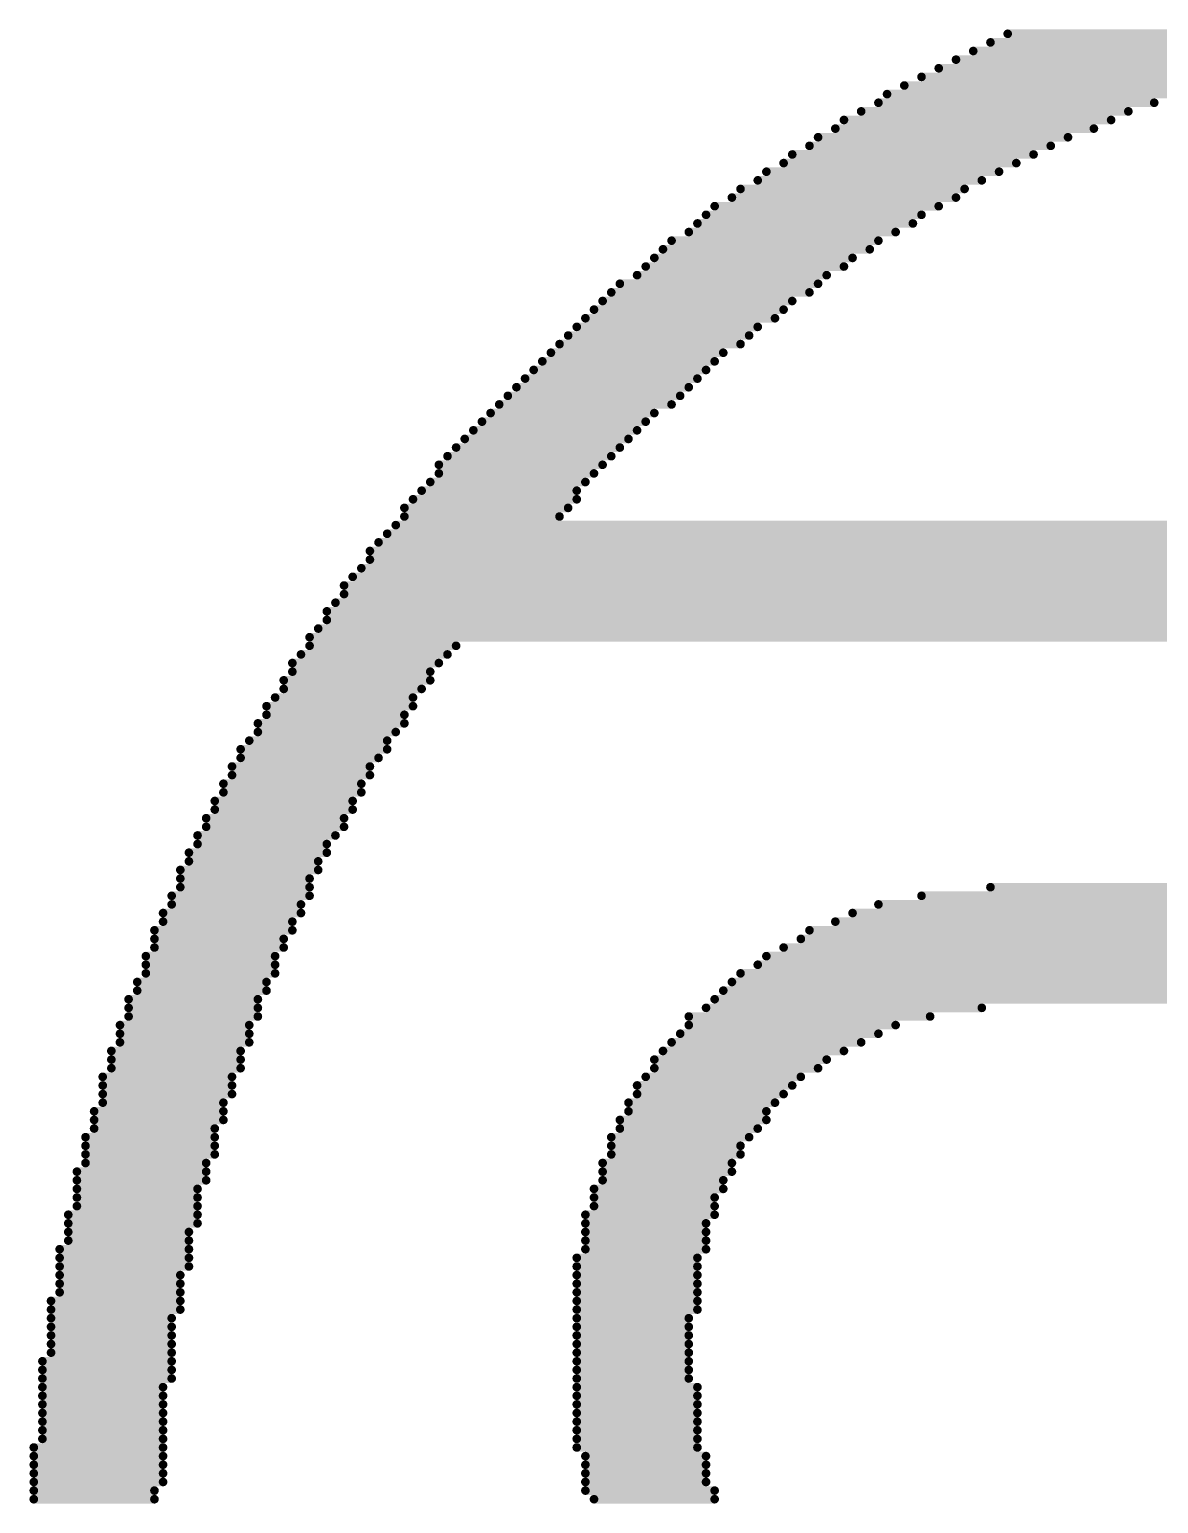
# Model space of a CAD drawing. Extents: x 130.7 to 185.8, y 57.2 to 142.1.
# Drawn here: x 139.92 to 144.29, y 97.32 to 103.03 of the extents above; entities that cross this region are included whole.
import ezdxf

# ---------------------------------------------------------------- set-up
doc = ezdxf.new("R2010")
doc.units = 0
doc.layers.add('BOTTOMOVERLAY', color=54, linetype='CONTINUOUS')

msp = doc.modelspace()

# ---------------------------------------------------------------- linework, layer by layer
at = {"layer": 'BOTTOMOVERLAY', "const_width": 0.033393}
for points in [[(143.705438, 103.017805), (145.141389, 103.017805)], [(143.571862, 102.951016), (144.874234, 102.951016)], [(143.638651, 102.984409), (145.007813, 102.984409)], [(143.505072, 102.917622), (144.774051, 102.917622)], [(143.371496, 102.850833), (144.540293, 102.850833)], [(143.438286, 102.884229), (144.640475, 102.884229)], [(143.23792, 102.784046), (144.373323, 102.784046)], [(143.304707, 102.81744), (144.44011, 102.81744)], [(143.137738, 102.71726), (144.172958, 102.71726)], [(143.204524, 102.750653), (144.27314, 102.750653)], [(143.070948, 102.683864), (144.106168, 102.683864)], [(142.970766, 102.617077), (143.939196, 102.617077)], [(143.037555, 102.65047), (144.039379, 102.65047)], [(142.870583, 102.550288), (143.80562, 102.550288)], [(142.937372, 102.583681), (143.87241, 102.583681)], [(142.83719, 102.516894), (143.738831, 102.516894)], [(142.737007, 102.450105), (143.605255, 102.450105)], [(142.7704, 102.483498), (143.672044, 102.483498)], [(142.636824, 102.383316), (143.505072, 102.383316)], [(142.670218, 102.416712), (143.538468, 102.416712)], [(142.536642, 102.316529), (143.371496, 102.316529)], [(142.570035, 102.349922), (143.438286, 102.349922)], [(142.503248, 102.283136), (143.338103, 102.283136)], [(142.403065, 102.216346), (143.204524, 102.216346)], [(142.469852, 102.24974), (143.271314, 102.24974)], [(142.336276, 102.149557), (143.104342, 102.149557)], [(142.36967, 102.182953), (143.171131, 102.182953)], [(142.302883, 102.116164), (143.070948, 102.116164)], [(142.2027, 102.049374), (142.970766, 102.049374)], [(142.269487, 102.08277), (143.004159, 102.08277)], [(142.135911, 101.982587), (142.870583, 101.982587)], [(142.169304, 102.015981), (142.937372, 102.015981)], [(142.069121, 101.915798), (142.803794, 101.915798)], [(142.102517, 101.949192), (142.83719, 101.949192)], [(142.035728, 101.882405), (142.737007, 101.882405)], [(141.968939, 101.815616), (142.670218, 101.815616)], [(142.002335, 101.849009), (142.703611, 101.849009)], [(141.902152, 101.748826), (142.570035, 101.748826)], [(141.935545, 101.782222), (142.603431, 101.782222)], [(141.868756, 101.715433), (142.536642, 101.715433)], [(141.801969, 101.648644), (142.469852, 101.648644)], [(141.835363, 101.682039), (142.503248, 101.682039)], [(141.73518, 101.581857), (142.403065, 101.581857)], [(141.768573, 101.61525), (142.436459, 101.61525)], [(141.668393, 101.515067), (142.302883, 101.515067)], [(141.701787, 101.548461), (142.336276, 101.548461)], [(141.634997, 101.481674), (142.269487, 101.481674)], [(141.568211, 101.414885), (142.2027, 101.414885)], [(141.601604, 101.448278), (142.236093, 101.448278)], [(141.501421, 101.348095), (142.135911, 101.348095)], [(141.534815, 101.381491), (142.169304, 101.381491)], [(141.501421, 101.314702), (142.102517, 101.314702)], [(141.434632, 101.247915), (142.035728, 101.247915)], [(141.468028, 101.281309), (142.069121, 101.281309)], [(141.367845, 101.181126), (142.002335, 101.181126)], [(141.401239, 101.214519), (142.035728, 101.214519)], [(141.367845, 101.147733), (141.968939, 101.147733)], [(141.301056, 101.080943), (149.516028, 101.080943)], [(141.334449, 101.114337), (149.315663, 101.114337)], [(141.234267, 101.014154), (149.783183, 101.014154)], [(141.267663, 101.04755), (149.649607, 101.04755)], [(141.200873, 100.947367), (149.950152, 100.947367)], [(141.234267, 100.980761), (149.84997, 100.980761)], [(141.16748, 100.913971), (150.016942, 100.913971)], [(141.134084, 100.880578), (150.050335, 100.880578)], [(141.134084, 100.847185), (150.117124, 100.847185)], [(141.067297, 100.780395), (150.217307, 100.780395)], [(141.100691, 100.813789), (150.183913, 100.813789)], [(141.067297, 100.747002), (150.284096, 100.747002)], [(141.000508, 100.680213), (150.350883, 100.680213)], [(141.033901, 100.713606), (150.31749, 100.713606)], [(140.967115, 100.613423), (141.534815, 100.613423)], [(141.000508, 100.646819), (141.568211, 100.646819)], [(140.933719, 100.58003), (141.501421, 100.58003)], [(140.933719, 100.546637), (141.468028, 100.546637)], [(140.900325, 100.513241), (141.468028, 100.513241)], [(140.866932, 100.446454), (141.401239, 100.446454)], [(140.900325, 100.479847), (141.434632, 100.479847)], [(140.833536, 100.413058), (141.401239, 100.413058)], [(140.833536, 100.379665), (141.367845, 100.379665)], [(140.800143, 100.346271), (141.367845, 100.346271)], [(140.766749, 100.279482), (141.301056, 100.279482)], [(140.800143, 100.312875), (141.334449, 100.312875)], [(140.733353, 100.246089), (141.301056, 100.246089)], [(140.733353, 100.212695), (141.267663, 100.212695)], [(140.69996, 100.179299), (141.234267, 100.179299)], [(140.69996, 100.145906), (141.234267, 100.145906)], [(140.666567, 100.112512), (141.200873, 100.112512)], [(140.633173, 100.045723), (141.16748, 100.045723)], [(140.666567, 100.079117), (141.200873, 100.079117)], [(140.599777, 99.978934), (141.134084, 99.978934)], [(140.633173, 100.01233), (141.16748, 100.01233)], [(140.599777, 99.945541), (141.134084, 99.945541)], [(140.566384, 99.912147), (141.100691, 99.912147)], [(140.566384, 99.878751), (141.067297, 99.878751)], [(140.53299, 99.845358), (141.067297, 99.845358)], [(140.53299, 99.811964), (141.033901, 99.811964)], [(140.499595, 99.778569), (141.033901, 99.778569)], [(140.499595, 99.745175), (141.000508, 99.745175)], [(140.499595, 99.711782), (141.000508, 99.711782)], [(143.638651, 99.711782), (148.080077, 99.711782)], [(140.466201, 99.678386), (141.000508, 99.678386)], [(140.466201, 99.644992), (140.967115, 99.644992)], [(143.204524, 99.644992), (148.080077, 99.644992)], [(143.371496, 99.678386), (148.080077, 99.678386)], [(140.432808, 99.611599), (140.967115, 99.611599)], [(140.432808, 99.578203), (140.933719, 99.578203)], [(143.037555, 99.578203), (148.080077, 99.578203)], [(143.104342, 99.611599), (148.080077, 99.611599)], [(140.399412, 99.54481), (140.933719, 99.54481)], [(142.937372, 99.54481), (148.080077, 99.54481)], [(140.399412, 99.511416), (140.900325, 99.511416)], [(140.399412, 99.47802), (140.900325, 99.47802)], [(142.83719, 99.47802), (148.080077, 99.47802)], [(142.903976, 99.511416), (148.080077, 99.511416)], [(140.366018, 99.444627), (140.866932, 99.444627)], [(140.366018, 99.411234), (140.866932, 99.411234)], [(142.737007, 99.411234), (148.080077, 99.411234)], [(142.7704, 99.444627), (148.080077, 99.444627)], [(140.332625, 99.344444), (140.833536, 99.344444)], [(140.366018, 99.377838), (140.866932, 99.377838)], [(142.636824, 99.344444), (148.080077, 99.344444)], [(142.670218, 99.377838), (148.080077, 99.377838)], [(140.332625, 99.311051), (140.833536, 99.311051)], [(142.603431, 99.311051), (148.080077, 99.311051)], [(140.299229, 99.277655), (140.800143, 99.277655)], [(140.299229, 99.244262), (140.800143, 99.244262)], [(142.536642, 99.244262), (143.605255, 99.244262)], [(142.570035, 99.277655), (148.080077, 99.277655)], [(140.265836, 99.177475), (140.766749, 99.177475)], [(140.299229, 99.210868), (140.800143, 99.210868)], [(142.469852, 99.210868), (143.40489, 99.210868)], [(142.469852, 99.177475), (143.271314, 99.177475)], [(140.265836, 99.144079), (140.766749, 99.144079)], [(142.436459, 99.144079), (143.204524, 99.144079)], [(140.232442, 99.077292), (140.733353, 99.077292)], [(140.265836, 99.110686), (140.766749, 99.110686)], [(142.36967, 99.077292), (143.070948, 99.077292)], [(142.403065, 99.110686), (143.137738, 99.110686)], [(140.232442, 99.043896), (140.733353, 99.043896)], [(140.232442, 99.010503), (140.733353, 99.010503)], [(142.336276, 99.043896), (143.004159, 99.043896)], [(142.336276, 99.010503), (142.970766, 99.010503)], [(140.199046, 98.97711), (140.69996, 98.97711)], [(142.302883, 98.97711), (142.903976, 98.97711)], [(140.199046, 98.943714), (140.69996, 98.943714)], [(140.199046, 98.91032), (140.69996, 98.91032)], [(142.269487, 98.943714), (142.870583, 98.943714)], [(142.269487, 98.91032), (142.83719, 98.91032)], [(140.165653, 98.843531), (140.666567, 98.843531)], [(140.199046, 98.876927), (140.666567, 98.876927)], [(142.236093, 98.876927), (142.803794, 98.876927)], [(142.236093, 98.843531), (142.7704, 98.843531)], [(140.165653, 98.810138), (140.666567, 98.810138)], [(140.165653, 98.776744), (140.633173, 98.776744)], [(142.2027, 98.810138), (142.7704, 98.810138)], [(142.2027, 98.776744), (142.737007, 98.776744)], [(140.13226, 98.743348), (140.633173, 98.743348)], [(142.169304, 98.743348), (142.703611, 98.743348)], [(140.13226, 98.709955), (140.633173, 98.709955)], [(140.13226, 98.676562), (140.633173, 98.676562)], [(142.169304, 98.709955), (142.670218, 98.709955)], [(142.169304, 98.676562), (142.670218, 98.676562)], [(140.098864, 98.609772), (140.599777, 98.609772)], [(140.13226, 98.643166), (140.599777, 98.643166)], [(142.135911, 98.643166), (142.636824, 98.643166)], [(142.135911, 98.609772), (142.636824, 98.609772)], [(140.098864, 98.576379), (140.599777, 98.576379)], [(142.135911, 98.576379), (142.603431, 98.576379)], [(140.098864, 98.542983), (140.566384, 98.542983)], [(140.098864, 98.50959), (140.566384, 98.50959)], [(142.102517, 98.542983), (142.603431, 98.542983)], [(142.102517, 98.50959), (142.570035, 98.50959)], [(140.06547, 98.4428), (140.566384, 98.4428)], [(140.098864, 98.476196), (140.566384, 98.476196)], [(142.069121, 98.4428), (142.570035, 98.4428)], [(142.102517, 98.476196), (142.570035, 98.476196)], [(140.06547, 98.409407), (140.566384, 98.409407)], [(140.06547, 98.376014), (140.53299, 98.376014)], [(142.069121, 98.409407), (142.536642, 98.409407)], [(142.069121, 98.376014), (142.536642, 98.376014)], [(140.06547, 98.342618), (140.53299, 98.342618)], [(142.069121, 98.342618), (142.536642, 98.342618)], [(140.032077, 98.309224), (140.53299, 98.309224)], [(140.032077, 98.275831), (140.53299, 98.275831)], [(142.035728, 98.275831), (142.503248, 98.275831)], [(142.069121, 98.309224), (142.536642, 98.309224)], [(140.032077, 98.242435), (140.53299, 98.242435)], [(140.032077, 98.209042), (140.499595, 98.209042)], [(142.035728, 98.242435), (142.503248, 98.242435)], [(142.035728, 98.209042), (142.503248, 98.209042)], [(140.032077, 98.175648), (140.499595, 98.175648)], [(142.035728, 98.175648), (142.503248, 98.175648)], [(139.998681, 98.108859), (140.499595, 98.108859)], [(140.032077, 98.142255), (140.499595, 98.142255)], [(142.035728, 98.142255), (142.503248, 98.142255)], [(142.035728, 98.108859), (142.503248, 98.108859)], [(139.998681, 98.075466), (140.499595, 98.075466)], [(139.998681, 98.042072), (140.466201, 98.042072)], [(142.035728, 98.075466), (142.503248, 98.075466)], [(142.035728, 98.042072), (142.469852, 98.042072)], [(139.998681, 98.008676), (140.466201, 98.008676)], [(139.998681, 97.975283), (140.466201, 97.975283)], [(142.035728, 98.008676), (142.469852, 98.008676)], [(142.035728, 97.975283), (142.469852, 97.975283)], [(139.998681, 97.941889), (140.466201, 97.941889)], [(142.035728, 97.941889), (142.469852, 97.941889)], [(139.965288, 97.8751), (140.466201, 97.8751)], [(139.998681, 97.908494), (140.466201, 97.908494)], [(142.035728, 97.908494), (142.469852, 97.908494)], [(142.035728, 97.8751), (142.469852, 97.8751)], [(139.965288, 97.841707), (140.466201, 97.841707)], [(139.965288, 97.808311), (140.466201, 97.808311)], [(142.035728, 97.841707), (142.469852, 97.841707)], [(142.035728, 97.808311), (142.469852, 97.808311)], [(139.965288, 97.774917), (140.432808, 97.774917)], [(142.035728, 97.774917), (142.503248, 97.774917)], [(139.965288, 97.741524), (140.432808, 97.741524)], [(139.965288, 97.708128), (140.432808, 97.708128)], [(142.035728, 97.741524), (142.503248, 97.741524)], [(142.035728, 97.708128), (142.503248, 97.708128)], [(139.965288, 97.674735), (140.432808, 97.674735)], [(139.965288, 97.641341), (140.432808, 97.641341)], [(142.035728, 97.674735), (142.503248, 97.674735)], [(142.035728, 97.641341), (142.503248, 97.641341)], [(139.965288, 97.607945), (140.432808, 97.607945)], [(139.965288, 97.574552), (140.432808, 97.574552)], [(142.035728, 97.607945), (142.503248, 97.607945)], [(142.035728, 97.574552), (142.503248, 97.574552)], [(139.931894, 97.541159), (140.432808, 97.541159)], [(142.035728, 97.541159), (142.503248, 97.541159)], [(139.931894, 97.507763), (140.432808, 97.507763)], [(139.931894, 97.474369), (140.432808, 97.474369)], [(142.069121, 97.507763), (142.536642, 97.507763)], [(142.069121, 97.474369), (142.536642, 97.474369)], [(139.931894, 97.440976), (140.432808, 97.440976)], [(139.931894, 97.40758), (140.432808, 97.40758)], [(142.069121, 97.440976), (142.536642, 97.440976)], [(142.069121, 97.40758), (142.536642, 97.40758)], [(139.931894, 97.374187), (140.399412, 97.374187)], [(142.069121, 97.374187), (142.570035, 97.374187)], [(139.931894, 97.340793), (140.399412, 97.340793)], [(142.102517, 97.340793), (142.570035, 97.340793)]]:
    msp.add_lwpolyline(points, dxfattribs=at)
at = {"layer": 'BOTTOMOVERLAY', "const_width": 0.016695}
for points in [[(143.697089, 103.017805, 1), (143.713787, 103.017805, 1)], [(143.563513, 102.951016, 1), (143.580211, 102.951016, 1)], [(143.630302, 102.984409, 1), (143.647, 102.984409, 1)], [(143.496723, 102.917622, 1), (143.513421, 102.917622, 1)], [(143.363147, 102.850833, 1), (143.379845, 102.850833, 1)], [(143.429937, 102.884229, 1), (143.446635, 102.884229, 1)], [(143.229571, 102.784046, 1), (143.246269, 102.784046, 1)], [(143.296358, 102.81744, 1), (143.313056, 102.81744, 1)], [(143.129389, 102.71726, 1), (143.146087, 102.71726, 1)], [(143.196175, 102.750653, 1), (143.212873, 102.750653, 1)], [(144.164609, 102.71726, 1), (144.181307, 102.71726, 1)], [(144.264791, 102.750653, 1), (144.281489, 102.750653, 1)], [(143.062599, 102.683864, 1), (143.079297, 102.683864, 1)], [(144.097819, 102.683864, 1), (144.114517, 102.683864, 1)], [(142.962417, 102.617077, 1), (142.979115, 102.617077, 1)], [(143.029206, 102.65047, 1), (143.045904, 102.65047, 1)], [(143.930848, 102.617077, 1), (143.947545, 102.617077, 1)], [(144.03103, 102.65047, 1), (144.047728, 102.65047, 1)], [(142.862234, 102.550288, 1), (142.878932, 102.550288, 1)], [(142.929023, 102.583681, 1), (142.945721, 102.583681, 1)], [(143.797271, 102.550288, 1), (143.813969, 102.550288, 1)], [(143.864061, 102.583681, 1), (143.880759, 102.583681, 1)], [(142.828841, 102.516894, 1), (142.845539, 102.516894, 1)], [(143.730482, 102.516894, 1), (143.74718, 102.516894, 1)], [(142.728658, 102.450105, 1), (142.745356, 102.450105, 1)], [(142.762051, 102.483498, 1), (142.778749, 102.483498, 1)], [(143.596906, 102.450105, 1), (143.613604, 102.450105, 1)], [(143.663695, 102.483498, 1), (143.680393, 102.483498, 1)], [(142.628475, 102.383316, 1), (142.645173, 102.383316, 1)], [(142.661869, 102.416712, 1), (142.678567, 102.416712, 1)], [(143.496723, 102.383316, 1), (143.513421, 102.383316, 1)], [(143.530119, 102.416712, 1), (143.546817, 102.416712, 1)], [(142.528293, 102.316529, 1), (142.54499, 102.316529, 1)], [(142.561686, 102.349922, 1), (142.578384, 102.349922, 1)], [(143.363147, 102.316529, 1), (143.379845, 102.316529, 1)], [(143.429937, 102.349922, 1), (143.446635, 102.349922, 1)], [(142.494899, 102.283136, 1), (142.511597, 102.283136, 1)], [(143.329754, 102.283136, 1), (143.346452, 102.283136, 1)], [(142.394716, 102.216346, 1), (142.411414, 102.216346, 1)], [(142.461503, 102.24974, 1), (142.478201, 102.24974, 1)], [(143.196175, 102.216346, 1), (143.212873, 102.216346, 1)], [(143.262965, 102.24974, 1), (143.279663, 102.24974, 1)], [(142.327927, 102.149557, 1), (142.344625, 102.149557, 1)], [(142.361321, 102.182953, 1), (142.378019, 102.182953, 1)], [(143.095993, 102.149557, 1), (143.112691, 102.149557, 1)], [(143.162782, 102.182953, 1), (143.17948, 102.182953, 1)], [(142.294534, 102.116164, 1), (142.311232, 102.116164, 1)], [(143.062599, 102.116164, 1), (143.079297, 102.116164, 1)], [(142.194351, 102.049374, 1), (142.211049, 102.049374, 1)], [(142.261138, 102.08277, 1), (142.277836, 102.08277, 1)], [(142.962417, 102.049374, 1), (142.979115, 102.049374, 1)], [(142.99581, 102.08277, 1), (143.012508, 102.08277, 1)], [(142.127562, 101.982587, 1), (142.14426, 101.982587, 1)], [(142.160955, 102.015981, 1), (142.177653, 102.015981, 1)], [(142.862234, 101.982587, 1), (142.878932, 101.982587, 1)], [(142.929023, 102.015981, 1), (142.945721, 102.015981, 1)], [(142.060773, 101.915798, 1), (142.07747, 101.915798, 1)], [(142.094168, 101.949192, 1), (142.110866, 101.949192, 1)], [(142.795445, 101.915798, 1), (142.812143, 101.915798, 1)], [(142.828841, 101.949192, 1), (142.845539, 101.949192, 1)], [(142.027379, 101.882405, 1), (142.044077, 101.882405, 1)], [(142.728658, 101.882405, 1), (142.745356, 101.882405, 1)], [(141.96059, 101.815616, 1), (141.977288, 101.815616, 1)], [(141.993986, 101.849009, 1), (142.010684, 101.849009, 1)], [(142.661869, 101.815616, 1), (142.678567, 101.815616, 1)], [(142.695262, 101.849009, 1), (142.71196, 101.849009, 1)], [(141.893803, 101.748826, 1), (141.910501, 101.748826, 1)], [(141.927196, 101.782222, 1), (141.943894, 101.782222, 1)], [(142.561686, 101.748826, 1), (142.578384, 101.748826, 1)], [(142.595082, 101.782222, 1), (142.61178, 101.782222, 1)], [(141.860407, 101.715433, 1), (141.877105, 101.715433, 1)], [(142.528293, 101.715433, 1), (142.54499, 101.715433, 1)], [(141.79362, 101.648644, 1), (141.810318, 101.648644, 1)], [(141.827014, 101.682039, 1), (141.843712, 101.682039, 1)], [(142.461503, 101.648644, 1), (142.478201, 101.648644, 1)], [(142.494899, 101.682039, 1), (142.511597, 101.682039, 1)], [(141.726831, 101.581857, 1), (141.743529, 101.581857, 1)], [(141.760224, 101.61525, 1), (141.776922, 101.61525, 1)], [(142.394716, 101.581857, 1), (142.411414, 101.581857, 1)], [(142.42811, 101.61525, 1), (142.444808, 101.61525, 1)], [(141.660044, 101.515067, 1), (141.676742, 101.515067, 1)], [(141.693438, 101.548461, 1), (141.710136, 101.548461, 1)], [(142.294534, 101.515067, 1), (142.311232, 101.515067, 1)], [(142.327927, 101.548461, 1), (142.344625, 101.548461, 1)], [(141.626648, 101.481674, 1), (141.643346, 101.481674, 1)], [(142.261138, 101.481674, 1), (142.277836, 101.481674, 1)], [(141.559862, 101.414885, 1), (141.57656, 101.414885, 1)], [(141.593255, 101.448278, 1), (141.609953, 101.448278, 1)], [(142.194351, 101.414885, 1), (142.211049, 101.414885, 1)], [(142.227745, 101.448278, 1), (142.244442, 101.448278, 1)], [(141.493072, 101.348095, 1), (141.50977, 101.348095, 1)], [(141.526466, 101.381491, 1), (141.543164, 101.381491, 1)], [(142.127562, 101.348095, 1), (142.14426, 101.348095, 1)], [(142.160955, 101.381491, 1), (142.177653, 101.381491, 1)], [(141.493072, 101.314702, 1), (141.50977, 101.314702, 1)], [(142.094168, 101.314702, 1), (142.110866, 101.314702, 1)], [(141.426283, 101.247915, 1), (141.442981, 101.247915, 1)], [(141.459679, 101.281309, 1), (141.476377, 101.281309, 1)], [(142.027379, 101.247915, 1), (142.044077, 101.247915, 1)], [(142.060773, 101.281309, 1), (142.07747, 101.281309, 1)], [(141.359496, 101.181126, 1), (141.376194, 101.181126, 1)], [(141.39289, 101.214519, 1), (141.409588, 101.214519, 1)], [(141.993986, 101.181126, 1), (142.010684, 101.181126, 1)], [(142.027379, 101.214519, 1), (142.044077, 101.214519, 1)], [(141.359496, 101.147733, 1), (141.376194, 101.147733, 1)], [(141.96059, 101.147733, 1), (141.977288, 101.147733, 1)], [(141.292707, 101.080943, 1), (141.309405, 101.080943, 1)], [(141.3261, 101.114337, 1), (141.342798, 101.114337, 1)], [(141.225918, 101.014154, 1), (141.242616, 101.014154, 1)], [(141.259314, 101.04755, 1), (141.276012, 101.04755, 1)], [(141.192524, 100.947367, 1), (141.209222, 100.947367, 1)], [(141.225918, 100.980761, 1), (141.242616, 100.980761, 1)], [(141.159131, 100.913971, 1), (141.175829, 100.913971, 1)], [(141.125735, 100.880578, 1), (141.142433, 100.880578, 1)], [(141.125735, 100.847185, 1), (141.142433, 100.847185, 1)], [(141.058948, 100.780395, 1), (141.075646, 100.780395, 1)], [(141.092342, 100.813789, 1), (141.10904, 100.813789, 1)], [(141.058948, 100.747002, 1), (141.075646, 100.747002, 1)], [(140.992159, 100.680213, 1), (141.008857, 100.680213, 1)], [(141.025552, 100.713606, 1), (141.04225, 100.713606, 1)], [(140.958766, 100.613423, 1), (140.975464, 100.613423, 1)], [(140.992159, 100.646819, 1), (141.008857, 100.646819, 1)], [(141.526466, 100.613423, 1), (141.543164, 100.613423, 1)], [(141.559862, 100.646819, 1), (141.57656, 100.646819, 1)], [(140.92537, 100.58003, 1), (140.942068, 100.58003, 1)], [(140.92537, 100.546637, 1), (140.942068, 100.546637, 1)], [(141.459679, 100.546637, 1), (141.476377, 100.546637, 1)], [(141.493072, 100.58003, 1), (141.50977, 100.58003, 1)], [(140.891976, 100.513241, 1), (140.908674, 100.513241, 1)], [(141.459679, 100.513241, 1), (141.476377, 100.513241, 1)], [(140.858583, 100.446454, 1), (140.875281, 100.446454, 1)], [(140.891976, 100.479847, 1), (140.908674, 100.479847, 1)], [(141.39289, 100.446454, 1), (141.409588, 100.446454, 1)], [(141.426283, 100.479847, 1), (141.442981, 100.479847, 1)], [(140.825187, 100.413058, 1), (140.841885, 100.413058, 1)], [(140.825187, 100.379665, 1), (140.841885, 100.379665, 1)], [(141.359496, 100.379665, 1), (141.376194, 100.379665, 1)], [(141.39289, 100.413058, 1), (141.409588, 100.413058, 1)], [(140.791794, 100.346271, 1), (140.808492, 100.346271, 1)], [(141.359496, 100.346271, 1), (141.376194, 100.346271, 1)], [(140.7584, 100.279482, 1), (140.775098, 100.279482, 1)], [(140.791794, 100.312875, 1), (140.808492, 100.312875, 1)], [(141.292707, 100.279482, 1), (141.309405, 100.279482, 1)], [(141.3261, 100.312875, 1), (141.342798, 100.312875, 1)], [(140.725004, 100.246089, 1), (140.741702, 100.246089, 1)], [(140.725004, 100.212695, 1), (140.741702, 100.212695, 1)], [(141.259314, 100.212695, 1), (141.276012, 100.212695, 1)], [(141.292707, 100.246089, 1), (141.309405, 100.246089, 1)], [(140.691611, 100.179299, 1), (140.708309, 100.179299, 1)], [(140.691611, 100.145906, 1), (140.708309, 100.145906, 1)], [(141.225918, 100.179299, 1), (141.242616, 100.179299, 1)], [(141.225918, 100.145906, 1), (141.242616, 100.145906, 1)], [(140.658218, 100.112512, 1), (140.674915, 100.112512, 1)], [(141.192524, 100.112512, 1), (141.209222, 100.112512, 1)], [(140.624824, 100.045723, 1), (140.641522, 100.045723, 1)], [(140.658218, 100.079117, 1), (140.674915, 100.079117, 1)], [(141.159131, 100.045723, 1), (141.175829, 100.045723, 1)], [(141.192524, 100.079117, 1), (141.209222, 100.079117, 1)], [(140.591428, 99.978934, 1), (140.608126, 99.978934, 1)], [(140.624824, 100.01233, 1), (140.641522, 100.01233, 1)], [(141.125735, 99.978934, 1), (141.142433, 99.978934, 1)], [(141.159131, 100.01233, 1), (141.175829, 100.01233, 1)], [(140.591428, 99.945541, 1), (140.608126, 99.945541, 1)], [(141.125735, 99.945541, 1), (141.142433, 99.945541, 1)], [(140.558035, 99.912147, 1), (140.574733, 99.912147, 1)], [(140.558035, 99.878751, 1), (140.574733, 99.878751, 1)], [(141.058948, 99.878751, 1), (141.075646, 99.878751, 1)], [(141.092342, 99.912147, 1), (141.10904, 99.912147, 1)], [(140.524641, 99.845358, 1), (140.541339, 99.845358, 1)], [(140.524641, 99.811964, 1), (140.541339, 99.811964, 1)], [(141.025552, 99.811964, 1), (141.04225, 99.811964, 1)], [(141.058948, 99.845358, 1), (141.075646, 99.845358, 1)], [(140.491246, 99.778569, 1), (140.507944, 99.778569, 1)], [(140.491246, 99.745175, 1), (140.507944, 99.745175, 1)], [(140.992159, 99.745175, 1), (141.008857, 99.745175, 1)], [(141.025552, 99.778569, 1), (141.04225, 99.778569, 1)], [(140.491246, 99.711782, 1), (140.507944, 99.711782, 1)], [(140.992159, 99.711782, 1), (141.008857, 99.711782, 1)], [(143.630302, 99.711782, 1), (143.647, 99.711782, 1)], [(140.457852, 99.678386, 1), (140.47455, 99.678386, 1)], [(140.457852, 99.644992, 1), (140.47455, 99.644992, 1)], [(140.958766, 99.644992, 1), (140.975464, 99.644992, 1)], [(140.992159, 99.678386, 1), (141.008857, 99.678386, 1)], [(143.196175, 99.644992, 1), (143.212873, 99.644992, 1)], [(143.363147, 99.678386, 1), (143.379845, 99.678386, 1)], [(140.424459, 99.611599, 1), (140.441157, 99.611599, 1)], [(140.424459, 99.578203, 1), (140.441157, 99.578203, 1)], [(140.92537, 99.578203, 1), (140.942068, 99.578203, 1)], [(140.958766, 99.611599, 1), (140.975464, 99.611599, 1)], [(143.029206, 99.578203, 1), (143.045904, 99.578203, 1)], [(143.095993, 99.611599, 1), (143.112691, 99.611599, 1)], [(140.391063, 99.54481, 1), (140.407761, 99.54481, 1)], [(140.92537, 99.54481, 1), (140.942068, 99.54481, 1)], [(142.929023, 99.54481, 1), (142.945721, 99.54481, 1)], [(140.391063, 99.511416, 1), (140.407761, 99.511416, 1)], [(140.391063, 99.47802, 1), (140.407761, 99.47802, 1)], [(140.891976, 99.511416, 1), (140.908674, 99.511416, 1)], [(140.891976, 99.47802, 1), (140.908674, 99.47802, 1)], [(142.828841, 99.47802, 1), (142.845539, 99.47802, 1)], [(142.895627, 99.511416, 1), (142.912325, 99.511416, 1)], [(140.357669, 99.444627, 1), (140.374367, 99.444627, 1)], [(140.357669, 99.411234, 1), (140.374367, 99.411234, 1)], [(140.858583, 99.444627, 1), (140.875281, 99.444627, 1)], [(140.858583, 99.411234, 1), (140.875281, 99.411234, 1)], [(142.728658, 99.411234, 1), (142.745356, 99.411234, 1)], [(142.762051, 99.444627, 1), (142.778749, 99.444627, 1)], [(140.324276, 99.344444, 1), (140.340974, 99.344444, 1)], [(140.357669, 99.377838, 1), (140.374367, 99.377838, 1)], [(140.825187, 99.344444, 1), (140.841885, 99.344444, 1)], [(140.858583, 99.377838, 1), (140.875281, 99.377838, 1)], [(142.628475, 99.344444, 1), (142.645173, 99.344444, 1)], [(142.661869, 99.377838, 1), (142.678567, 99.377838, 1)], [(140.324276, 99.311051, 1), (140.340974, 99.311051, 1)], [(140.825187, 99.311051, 1), (140.841885, 99.311051, 1)], [(142.595082, 99.311051, 1), (142.61178, 99.311051, 1)], [(140.29088, 99.277655, 1), (140.307578, 99.277655, 1)], [(140.29088, 99.244262, 1), (140.307578, 99.244262, 1)], [(140.791794, 99.277655, 1), (140.808492, 99.277655, 1)], [(140.791794, 99.244262, 1), (140.808492, 99.244262, 1)], [(142.528293, 99.244262, 1), (142.54499, 99.244262, 1)], [(142.561686, 99.277655, 1), (142.578384, 99.277655, 1)], [(143.596906, 99.244262, 1), (143.613604, 99.244262, 1)], [(140.257487, 99.177475, 1), (140.274185, 99.177475, 1)], [(140.29088, 99.210868, 1), (140.307578, 99.210868, 1)], [(140.7584, 99.177475, 1), (140.775098, 99.177475, 1)], [(140.791794, 99.210868, 1), (140.808492, 99.210868, 1)], [(142.461503, 99.210868, 1), (142.478201, 99.210868, 1)], [(142.461503, 99.177475, 1), (142.478201, 99.177475, 1)], [(143.262965, 99.177475, 1), (143.279663, 99.177475, 1)], [(143.396541, 99.210868, 1), (143.413239, 99.210868, 1)], [(140.257487, 99.144079, 1), (140.274185, 99.144079, 1)], [(140.7584, 99.144079, 1), (140.775098, 99.144079, 1)], [(142.42811, 99.144079, 1), (142.444808, 99.144079, 1)], [(143.196175, 99.144079, 1), (143.212873, 99.144079, 1)], [(140.224093, 99.077292, 1), (140.240791, 99.077292, 1)], [(140.257487, 99.110686, 1), (140.274185, 99.110686, 1)], [(140.725004, 99.077292, 1), (140.741702, 99.077292, 1)], [(140.7584, 99.110686, 1), (140.775098, 99.110686, 1)], [(142.361321, 99.077292, 1), (142.378019, 99.077292, 1)], [(142.394716, 99.110686, 1), (142.411414, 99.110686, 1)], [(143.062599, 99.077292, 1), (143.079297, 99.077292, 1)], [(143.129389, 99.110686, 1), (143.146087, 99.110686, 1)], [(140.224093, 99.043896, 1), (140.240791, 99.043896, 1)], [(140.224093, 99.010503, 1), (140.240791, 99.010503, 1)], [(140.725004, 99.043896, 1), (140.741702, 99.043896, 1)], [(140.725004, 99.010503, 1), (140.741702, 99.010503, 1)], [(142.327927, 99.043896, 1), (142.344625, 99.043896, 1)], [(142.327927, 99.010503, 1), (142.344625, 99.010503, 1)], [(142.962417, 99.010503, 1), (142.979115, 99.010503, 1)], [(142.99581, 99.043896, 1), (143.012508, 99.043896, 1)], [(140.190698, 98.97711, 1), (140.207395, 98.97711, 1)], [(140.691611, 98.97711, 1), (140.708309, 98.97711, 1)], [(142.294534, 98.97711, 1), (142.311232, 98.97711, 1)], [(142.895627, 98.97711, 1), (142.912325, 98.97711, 1)], [(140.190698, 98.943714, 1), (140.207395, 98.943714, 1)], [(140.190698, 98.91032, 1), (140.207395, 98.91032, 1)], [(140.691611, 98.943714, 1), (140.708309, 98.943714, 1)], [(140.691611, 98.91032, 1), (140.708309, 98.91032, 1)], [(142.261138, 98.943714, 1), (142.277836, 98.943714, 1)], [(142.261138, 98.91032, 1), (142.277836, 98.91032, 1)], [(142.828841, 98.91032, 1), (142.845539, 98.91032, 1)], [(142.862234, 98.943714, 1), (142.878932, 98.943714, 1)], [(140.157304, 98.843531, 1), (140.174002, 98.843531, 1)], [(140.190698, 98.876927, 1), (140.207395, 98.876927, 1)], [(140.658218, 98.876927, 1), (140.674915, 98.876927, 1)], [(140.658218, 98.843531, 1), (140.674915, 98.843531, 1)], [(142.227745, 98.876927, 1), (142.244442, 98.876927, 1)], [(142.227745, 98.843531, 1), (142.244442, 98.843531, 1)], [(142.762051, 98.843531, 1), (142.778749, 98.843531, 1)], [(142.795445, 98.876927, 1), (142.812143, 98.876927, 1)], [(140.157304, 98.810138, 1), (140.174002, 98.810138, 1)], [(140.157304, 98.776744, 1), (140.174002, 98.776744, 1)], [(140.624824, 98.776744, 1), (140.641522, 98.776744, 1)], [(140.658218, 98.810138, 1), (140.674915, 98.810138, 1)], [(142.194351, 98.810138, 1), (142.211049, 98.810138, 1)], [(142.194351, 98.776744, 1), (142.211049, 98.776744, 1)], [(142.728658, 98.776744, 1), (142.745356, 98.776744, 1)], [(142.762051, 98.810138, 1), (142.778749, 98.810138, 1)], [(140.123911, 98.743348, 1), (140.140609, 98.743348, 1)], [(140.624824, 98.743348, 1), (140.641522, 98.743348, 1)], [(142.160955, 98.743348, 1), (142.177653, 98.743348, 1)], [(142.695262, 98.743348, 1), (142.71196, 98.743348, 1)], [(140.123911, 98.709955, 1), (140.140609, 98.709955, 1)], [(140.123911, 98.676562, 1), (140.140609, 98.676562, 1)], [(140.624824, 98.709955, 1), (140.641522, 98.709955, 1)], [(140.624824, 98.676562, 1), (140.641522, 98.676562, 1)], [(142.160955, 98.709955, 1), (142.177653, 98.709955, 1)], [(142.160955, 98.676562, 1), (142.177653, 98.676562, 1)], [(142.661869, 98.709955, 1), (142.678567, 98.709955, 1)], [(142.661869, 98.676562, 1), (142.678567, 98.676562, 1)], [(140.090515, 98.609772, 1), (140.107213, 98.609772, 1)], [(140.123911, 98.643166, 1), (140.140609, 98.643166, 1)], [(140.591428, 98.643166, 1), (140.608126, 98.643166, 1)], [(140.591428, 98.609772, 1), (140.608126, 98.609772, 1)], [(142.127562, 98.643166, 1), (142.14426, 98.643166, 1)], [(142.127562, 98.609772, 1), (142.14426, 98.609772, 1)], [(142.628475, 98.643166, 1), (142.645173, 98.643166, 1)], [(142.628475, 98.609772, 1), (142.645173, 98.609772, 1)], [(140.090515, 98.576379, 1), (140.107213, 98.576379, 1)], [(140.591428, 98.576379, 1), (140.608126, 98.576379, 1)], [(142.127562, 98.576379, 1), (142.14426, 98.576379, 1)], [(142.595082, 98.576379, 1), (142.61178, 98.576379, 1)], [(140.090515, 98.542983, 1), (140.107213, 98.542983, 1)], [(140.090515, 98.50959, 1), (140.107213, 98.50959, 1)], [(140.558035, 98.542983, 1), (140.574733, 98.542983, 1)], [(140.558035, 98.50959, 1), (140.574733, 98.50959, 1)], [(142.094168, 98.542983, 1), (142.110866, 98.542983, 1)], [(142.094168, 98.50959, 1), (142.110866, 98.50959, 1)], [(142.561686, 98.50959, 1), (142.578384, 98.50959, 1)], [(142.595082, 98.542983, 1), (142.61178, 98.542983, 1)], [(140.057121, 98.4428, 1), (140.073819, 98.4428, 1)], [(140.090515, 98.476196, 1), (140.107213, 98.476196, 1)], [(140.558035, 98.476196, 1), (140.574733, 98.476196, 1)], [(140.558035, 98.4428, 1), (140.574733, 98.4428, 1)], [(142.060773, 98.4428, 1), (142.07747, 98.4428, 1)], [(142.094168, 98.476196, 1), (142.110866, 98.476196, 1)], [(142.561686, 98.476196, 1), (142.578384, 98.476196, 1)], [(142.561686, 98.4428, 1), (142.578384, 98.4428, 1)], [(140.057121, 98.409407, 1), (140.073819, 98.409407, 1)], [(140.057121, 98.376014, 1), (140.073819, 98.376014, 1)], [(140.524641, 98.376014, 1), (140.541339, 98.376014, 1)], [(140.558035, 98.409407, 1), (140.574733, 98.409407, 1)], [(142.060773, 98.409407, 1), (142.07747, 98.409407, 1)], [(142.060773, 98.376014, 1), (142.07747, 98.376014, 1)], [(142.528293, 98.409407, 1), (142.54499, 98.409407, 1)], [(142.528293, 98.376014, 1), (142.54499, 98.376014, 1)], [(140.057121, 98.342618, 1), (140.073819, 98.342618, 1)], [(140.524641, 98.342618, 1), (140.541339, 98.342618, 1)], [(142.060773, 98.342618, 1), (142.07747, 98.342618, 1)], [(142.528293, 98.342618, 1), (142.54499, 98.342618, 1)], [(140.023728, 98.309224, 1), (140.040426, 98.309224, 1)], [(140.023728, 98.275831, 1), (140.040426, 98.275831, 1)], [(140.524641, 98.309224, 1), (140.541339, 98.309224, 1)], [(140.524641, 98.275831, 1), (140.541339, 98.275831, 1)], [(142.027379, 98.275831, 1), (142.044077, 98.275831, 1)], [(142.060773, 98.309224, 1), (142.07747, 98.309224, 1)], [(142.494899, 98.275831, 1), (142.511597, 98.275831, 1)], [(142.528293, 98.309224, 1), (142.54499, 98.309224, 1)], [(140.023728, 98.242435, 1), (140.040426, 98.242435, 1)], [(140.023728, 98.209042, 1), (140.040426, 98.209042, 1)], [(140.491246, 98.209042, 1), (140.507944, 98.209042, 1)], [(140.524641, 98.242435, 1), (140.541339, 98.242435, 1)], [(142.027379, 98.242435, 1), (142.044077, 98.242435, 1)], [(142.027379, 98.209042, 1), (142.044077, 98.209042, 1)], [(142.494899, 98.242435, 1), (142.511597, 98.242435, 1)], [(142.494899, 98.209042, 1), (142.511597, 98.209042, 1)], [(140.023728, 98.175648, 1), (140.040426, 98.175648, 1)], [(140.491246, 98.175648, 1), (140.507944, 98.175648, 1)], [(142.027379, 98.175648, 1), (142.044077, 98.175648, 1)], [(142.494899, 98.175648, 1), (142.511597, 98.175648, 1)], [(139.990332, 98.108859, 1), (140.00703, 98.108859, 1)], [(140.023728, 98.142255, 1), (140.040426, 98.142255, 1)], [(140.491246, 98.142255, 1), (140.507944, 98.142255, 1)], [(140.491246, 98.108859, 1), (140.507944, 98.108859, 1)], [(142.027379, 98.142255, 1), (142.044077, 98.142255, 1)], [(142.027379, 98.108859, 1), (142.044077, 98.108859, 1)], [(142.494899, 98.142255, 1), (142.511597, 98.142255, 1)], [(142.494899, 98.108859, 1), (142.511597, 98.108859, 1)], [(139.990332, 98.075466, 1), (140.00703, 98.075466, 1)], [(139.990332, 98.042072, 1), (140.00703, 98.042072, 1)], [(140.457852, 98.042072, 1), (140.47455, 98.042072, 1)], [(140.491246, 98.075466, 1), (140.507944, 98.075466, 1)], [(142.027379, 98.075466, 1), (142.044077, 98.075466, 1)], [(142.027379, 98.042072, 1), (142.044077, 98.042072, 1)], [(142.461503, 98.042072, 1), (142.478201, 98.042072, 1)], [(142.494899, 98.075466, 1), (142.511597, 98.075466, 1)], [(139.990332, 98.008676, 1), (140.00703, 98.008676, 1)], [(139.990332, 97.975283, 1), (140.00703, 97.975283, 1)], [(140.457852, 98.008676, 1), (140.47455, 98.008676, 1)], [(140.457852, 97.975283, 1), (140.47455, 97.975283, 1)], [(142.027379, 98.008676, 1), (142.044077, 98.008676, 1)], [(142.027379, 97.975283, 1), (142.044077, 97.975283, 1)], [(142.461503, 98.008676, 1), (142.478201, 98.008676, 1)], [(142.461503, 97.975283, 1), (142.478201, 97.975283, 1)], [(139.990332, 97.941889, 1), (140.00703, 97.941889, 1)], [(140.457852, 97.941889, 1), (140.47455, 97.941889, 1)], [(142.027379, 97.941889, 1), (142.044077, 97.941889, 1)], [(142.461503, 97.941889, 1), (142.478201, 97.941889, 1)], [(139.956939, 97.8751, 1), (139.973637, 97.8751, 1)], [(139.990332, 97.908494, 1), (140.00703, 97.908494, 1)], [(140.457852, 97.908494, 1), (140.47455, 97.908494, 1)], [(140.457852, 97.8751, 1), (140.47455, 97.8751, 1)], [(142.027379, 97.908494, 1), (142.044077, 97.908494, 1)], [(142.027379, 97.8751, 1), (142.044077, 97.8751, 1)], [(142.461503, 97.908494, 1), (142.478201, 97.908494, 1)], [(142.461503, 97.8751, 1), (142.478201, 97.8751, 1)], [(139.956939, 97.841707, 1), (139.973637, 97.841707, 1)], [(139.956939, 97.808311, 1), (139.973637, 97.808311, 1)], [(140.457852, 97.841707, 1), (140.47455, 97.841707, 1)], [(140.457852, 97.808311, 1), (140.47455, 97.808311, 1)], [(142.027379, 97.841707, 1), (142.044077, 97.841707, 1)], [(142.027379, 97.808311, 1), (142.044077, 97.808311, 1)], [(142.461503, 97.841707, 1), (142.478201, 97.841707, 1)], [(142.461503, 97.808311, 1), (142.478201, 97.808311, 1)], [(139.956939, 97.774917, 1), (139.973637, 97.774917, 1)], [(140.424459, 97.774917, 1), (140.441157, 97.774917, 1)], [(142.027379, 97.774917, 1), (142.044077, 97.774917, 1)], [(142.494899, 97.774917, 1), (142.511597, 97.774917, 1)], [(139.956939, 97.741524, 1), (139.973637, 97.741524, 1)], [(139.956939, 97.708128, 1), (139.973637, 97.708128, 1)], [(140.424459, 97.741524, 1), (140.441157, 97.741524, 1)], [(140.424459, 97.708128, 1), (140.441157, 97.708128, 1)], [(142.027379, 97.741524, 1), (142.044077, 97.741524, 1)], [(142.027379, 97.708128, 1), (142.044077, 97.708128, 1)], [(142.494899, 97.741524, 1), (142.511597, 97.741524, 1)], [(142.494899, 97.708128, 1), (142.511597, 97.708128, 1)], [(139.956939, 97.674735, 1), (139.973637, 97.674735, 1)], [(139.956939, 97.641341, 1), (139.973637, 97.641341, 1)], [(140.424459, 97.674735, 1), (140.441157, 97.674735, 1)], [(140.424459, 97.641341, 1), (140.441157, 97.641341, 1)], [(142.027379, 97.674735, 1), (142.044077, 97.674735, 1)], [(142.027379, 97.641341, 1), (142.044077, 97.641341, 1)], [(142.494899, 97.674735, 1), (142.511597, 97.674735, 1)], [(142.494899, 97.641341, 1), (142.511597, 97.641341, 1)], [(139.956939, 97.607945, 1), (139.973637, 97.607945, 1)], [(139.956939, 97.574552, 1), (139.973637, 97.574552, 1)], [(140.424459, 97.607945, 1), (140.441157, 97.607945, 1)], [(140.424459, 97.574552, 1), (140.441157, 97.574552, 1)], [(142.027379, 97.607945, 1), (142.044077, 97.607945, 1)], [(142.027379, 97.574552, 1), (142.044077, 97.574552, 1)], [(142.494899, 97.607945, 1), (142.511597, 97.607945, 1)], [(142.494899, 97.574552, 1), (142.511597, 97.574552, 1)], [(139.923545, 97.541159, 1), (139.940243, 97.541159, 1)], [(140.424459, 97.541159, 1), (140.441157, 97.541159, 1)], [(142.027379, 97.541159, 1), (142.044077, 97.541159, 1)], [(142.494899, 97.541159, 1), (142.511597, 97.541159, 1)], [(139.923545, 97.507763, 1), (139.940243, 97.507763, 1)], [(139.923545, 97.474369, 1), (139.940243, 97.474369, 1)], [(140.424459, 97.507763, 1), (140.441157, 97.507763, 1)], [(140.424459, 97.474369, 1), (140.441157, 97.474369, 1)], [(142.060773, 97.507763, 1), (142.07747, 97.507763, 1)], [(142.060773, 97.474369, 1), (142.07747, 97.474369, 1)], [(142.528293, 97.507763, 1), (142.54499, 97.507763, 1)], [(142.528293, 97.474369, 1), (142.54499, 97.474369, 1)], [(139.923545, 97.440976, 1), (139.940243, 97.440976, 1)], [(139.923545, 97.40758, 1), (139.940243, 97.40758, 1)], [(140.424459, 97.440976, 1), (140.441157, 97.440976, 1)], [(140.424459, 97.40758, 1), (140.441157, 97.40758, 1)], [(142.060773, 97.440976, 1), (142.07747, 97.440976, 1)], [(142.060773, 97.40758, 1), (142.07747, 97.40758, 1)], [(142.528293, 97.440976, 1), (142.54499, 97.440976, 1)], [(142.528293, 97.40758, 1), (142.54499, 97.40758, 1)], [(139.923545, 97.374187, 1), (139.940243, 97.374187, 1)], [(140.391063, 97.374187, 1), (140.407761, 97.374187, 1)], [(142.060773, 97.374187, 1), (142.07747, 97.374187, 1)], [(142.561686, 97.374187, 1), (142.578384, 97.374187, 1)], [(139.923545, 97.340793, 1), (139.940243, 97.340793, 1)], [(140.391063, 97.340793, 1), (140.407761, 97.340793, 1)], [(142.094168, 97.340793, 1), (142.110866, 97.340793, 1)], [(142.561686, 97.340793, 1), (142.578384, 97.340793, 1)]]:
    msp.add_lwpolyline(points, format="xyb", close=True, dxfattribs=at)

doc.saveas('drawing.dxf')
